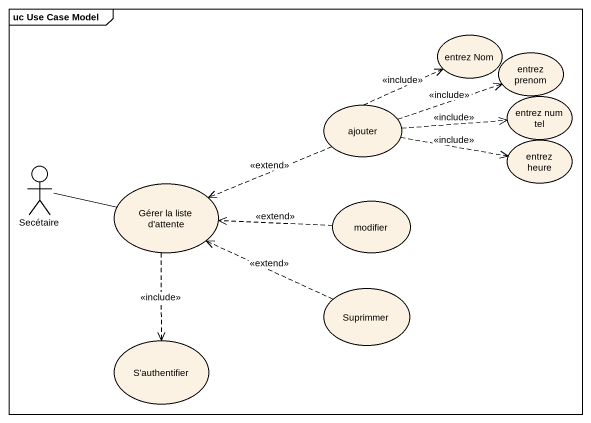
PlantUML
@startuml
mainframe uc Use Case Model
usecase "entrez Nom" as entrez_Nom
usecase "entrez prenom" as entrez_prenom
usecase "entrez num tel" as entrez_num_tel
usecase ajouter
actor Secétaire
usecase "entrez heure" as entrez_heure
usecase "Gérer la liste d'attente" as Gérer_la_liste_d_attente
usecase modifier
usecase Suprimmer
usecase "S'authentifier" as S_authentifier
ajouter .up.> entrez_Nom : <<include>>
ajouter .right.> entrez_prenom : <<include>>
ajouter .right.> entrez_num_tel : <<include>>
ajouter .right.> entrez_heure : <<include>>
ajouter .left.> Gérer_la_liste_d_attente : <<extend>>
Secétaire -right- Gérer_la_liste_d_attente
Gérer_la_liste_d_attente ..> S_authentifier : <<include>>
modifier .left.> Gérer_la_liste_d_attente : <<extend>>
Suprimmer .left.> Gérer_la_liste_d_attente : <<extend>>
@enduml
